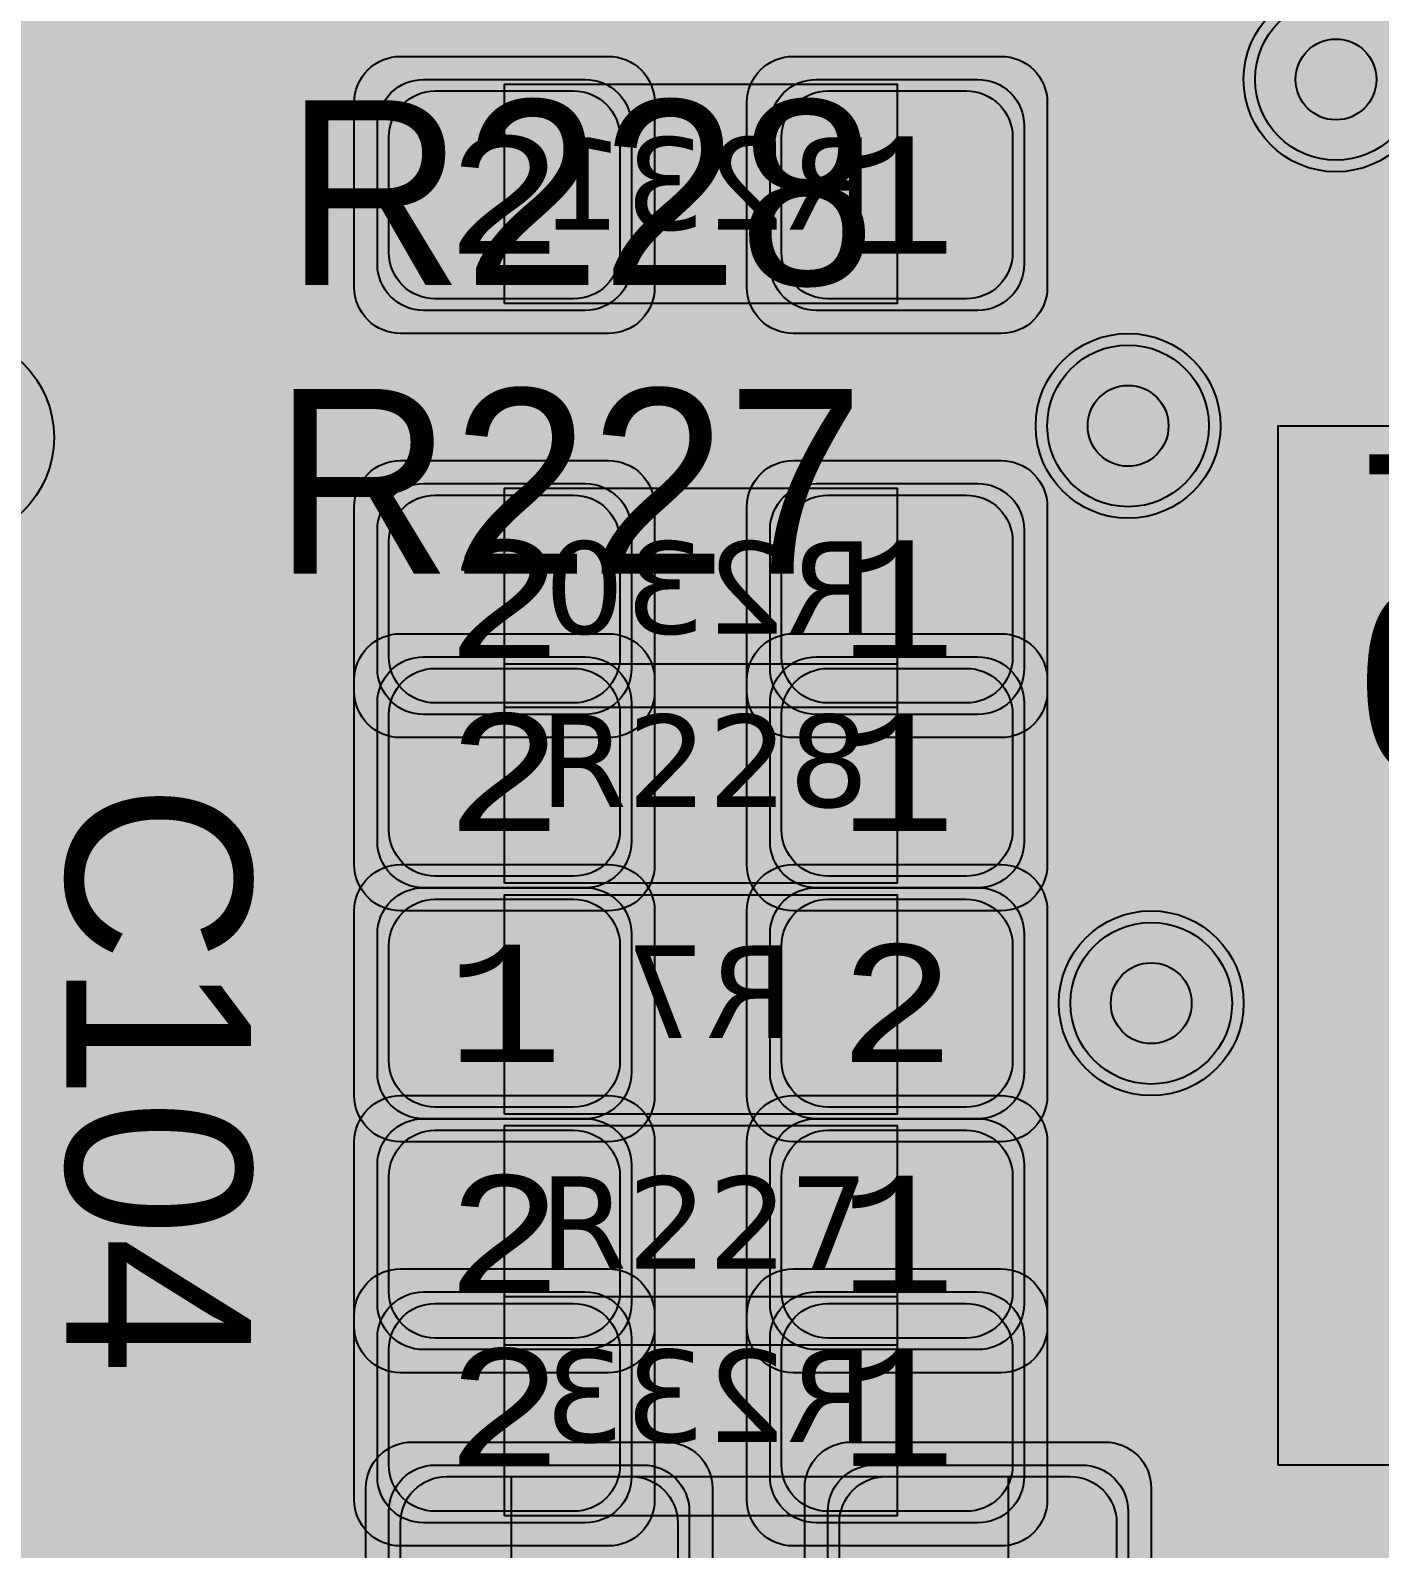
# Model space of a CAD drawing. Extents: x -28 to 199, y -61 to 255.
# Drawn here: x 158.85 to 164.69, y 209.14 to 215.71 of the extents above; entities that cross this region are included whole.
import ezdxf
from ezdxf.enums import TextEntityAlignment as Align

# ---------------------------------------------------------------- set-up
doc = ezdxf.new("R2010")
doc.units = 0
doc.header["$MEASUREMENT"] = 0
for name, color, linetype in [('ASSEMBLY_OUTLINES_BTM', 191, 'CONTINUOUS'), ('ASSEMBLY_OUTLINES_TOP', 102, 'CONTINUOUS'), ('ASSEMBLY_PART_NUMBERS_BTM', 191, 'CONTINUOUS'), ('ASSEMBLY_PART_NUMBERS_TOP', 102, 'CONTINUOUS'), ('ASSEMBLY_REF_DES_BTM', 191, 'CONTINUOUS'), ('ASSEMBLY_REF_DES_TOP', 102, 'CONTINUOUS'), ('DRILL_DRAWING', 21, 'CONTINUOUS'), ('GENERATED_SILKSCREEN_BTM', 255, 'CONTINUOUS'), ('GENERATED_SILKSCREEN_TOP', 140, 'CONTINUOUS'), ('PART_PADS_SMD_BTM', 10, 'CONTINUOUS'), ('PART_PADS_SMD_TOP', 150, 'CONTINUOUS'), ('PIN_NUMBERS_BTM', 8, 'CONTINUOUS'), ('PIN_NUMBERS_TOP', 8, 'CONTINUOUS'), ('PLACEMENT_OUTLINES_BTM', 222, 'CONTINUOUS'), ('PLACEMENT_OUTLINES_TOP', 130, 'CONTINUOUS'), ('PLANE_SHAPES_LAYER_2', 230, 'CONTINUOUS'), ('PLANE_SHAPES_LAYER_3', 81, 'CONTINUOUS'), ('SILKSCREEN_OUTLINES_BTM', 211, 'CONTINUOUS'), ('SILKSCREEN_OUTLINES_TOP', 150, 'CONTINUOUS'), ('SILKSCREEN_REF_DES_BTM', 211, 'CONTINUOUS'), ('SILKSCREEN_REF_DES_TOP', 150, 'CONTINUOUS'), ('SOLDERMASK_PADS_BTM', 12, 'CONTINUOUS'), ('SOLDERMASK_PADS_TOP', 180, 'CONTINUOUS'), ('SOLDERPASTE_PADS_BTM', 12, 'CONTINUOUS'), ('SOLDERPASTE_PADS_TOP', 180, 'CONTINUOUS'), ('TRACES_LAYER_2', 230, 'CONTINUOUS'), ('TRACES_LAYER_3', 81, 'CONTINUOUS'), ('TRACES_LAYER_BOTTOM', 10, 'CONTINUOUS'), ('TRACES_LAYER_TOP', 150, 'CONTINUOUS'), ('VIA_HOLES_LAYER_2', 30, 'CONTINUOUS'), ('VIA_HOLES_LAYER_3', 30, 'CONTINUOUS'), ('VIA_HOLES_LAYER_BOTTOM', 30, 'CONTINUOUS'), ('VIA_HOLES_LAYER_TOP', 30, 'CONTINUOUS'), ('VIA_PADS_LAYER_2', 230, 'CONTINUOUS'), ('VIA_PADS_LAYER_3', 81, 'CONTINUOUS'), ('VIA_PADS_LAYER_BOTTOM', 10, 'CONTINUOUS'), ('VIA_PADS_LAYER_TOP', 150, 'CONTINUOUS')]:
    doc.layers.add(name, color=color, linetype=linetype)
doc.styles.add('COURIER_NEW', font='COUR.TTF')
doc.styles.add('VERDANA', font='verdana.TTF')
doc.styles.add('VERIBEST_GERBER_0', font='txt')

msp = doc.modelspace()

# ---------------------------------------------------------------- hatches: boundary and pattern name
at = {"layer": 'GENERATED_SILKSCREEN_BTM'}
h = msp.add_hatch(color=256, dxfattribs=at)
edge = h.paths.add_edge_path()
edge.add_arc((158.5, 213.95), 0.45, 0, 360)
at = {"layer": 'PLANE_SHAPES_LAYER_2'}
h = msp.add_hatch(color=256, dxfattribs=at)
h.paths.add_polyline_path([(169.5, 129.25), (149.5, 129.25), (142.25, 122), (142.25, 90.5), (147.5, 90.5), (147.5, 80), (154, 80), (154, 69.25), (131.75, 69.25), (131.75, 73.25), (121.25, 73.25), (121.25, 81), (110.5, 81), (110.5, 125.75), (106.5, 125.75), (106.5, 128.75), (93.5, 128.75), (93.5, 120.25), (91.75, 120.25), (91.75, 121.5), (80, 121.5), (80, 118.25), (73.25, 118.25), (73.25, 124.5), (67.5, 124.5), (67.5, 128), (57.75, 128), (57.75, 120.25), (55.25, 120.25), (55.25, 121.5), (47.5, 121.5), (47.5, 119), (35, 119), (35, 134.75), (32.75, 134.75), (32.75, 159.75), (29.25, 159.75), (29.25, 175.25), (22.5, 175.25), (22.5, 195.25), (17.25, 195.25), (17.25, 198), (22.5, 198), (22.5, 216.5), (40.25, 216.5), (40.25, 235.5), (54.5, 235.5), (54.5, 254), (87.25, 254), (87.25, 236.25), (86.25, 236.25), (86.25, 228.75), (81, 228.75), (81, 218.75), (95.25, 218.75), (95.25, 194.5), (87, 194.5), (87, 172), (131.1, 172), (131.1, 208.75), (115.5, 208.75), (115.5, 213.75), (106.75, 213.75), (106.75, 218.75), (110.25, 222.25), (110.25, 226.25), (142.5, 226.25), (142.5, 221.5), (160.5, 221.5), (160.5, 240.75), (169.5, 240.75)])
h.paths.add_polyline_path([(35.5, 149.5), (41.75, 149.5), (41.75, 152), (39.25, 152), (39.25, 154), (37.75, 154), (37.75, 152), (35.5, 152)], flags=16)
h.paths.add_polyline_path([(37.5, 125.75), (37.5, 128.75), (42.75, 128.75), (42.75, 125.75)], flags=16)
h.paths.add_polyline_path([(52, 127.75), (52, 130.75), (54.25, 130.75), (54.25, 127.75)], flags=16)
h.paths.add_polyline_path([(50.75, 219.5), (50.75, 226.5), (71.75, 226.5), (71.75, 219.5)], flags=16)
h.paths.add_polyline_path([(66.5, 150.75), (66.5, 177.5), (72.25, 177.5), (72.25, 150.75)], flags=16)
h.paths.add_polyline_path([(47.25, 185.25), (73, 185.25), (73, 188.25), (70.25, 188.25), (70.25, 191), (47.25, 191)], flags=16)
h.paths.add_polyline_path([(84.5, 208), (84.5, 212.75), (85, 212.75), (85, 208)], flags=16)
h.paths.add_polyline_path([(61.5, 137.25), (87.75, 137.25), (87.75, 140.5), (84.75, 140.5), (84.75, 143), (61.5, 143)], flags=16)
h.paths.add_polyline_path([(88.75, 127), (88.75, 130), (91, 130), (91, 127)], flags=16)
h.paths.add_polyline_path([(85.5, 130.25), (85.5, 132.5), (91, 132.5), (91, 130.25)], flags=16)
h.paths.add_polyline_path([(108.75, 142.25), (135.75, 142.25), (135.75, 145.75), (132.25, 145.75), (132.25, 149), (108.75, 149)], flags=16)
h.paths.add_polyline_path([(114.25, 126.75), (140.75, 126.75), (140.75, 129.75), (137.25, 129.75), (137.25, 133), (114.25, 133)], flags=16)
h.paths.add_polyline_path([(155.25, 180.25), (166.25, 180.25), (166.25, 186.25), (152.25, 186.25), (152.25, 183), (155.25, 183)], flags=16)
at = {"layer": 'PLANE_SHAPES_LAYER_3'}
h = msp.add_hatch(color=256, dxfattribs=at)
h.paths.add_polyline_path([(169.5, 129.25), (149.5, 129.25), (142.25, 122), (142.25, 90.5), (147.5, 90.5), (147.5, 80), (154, 80), (154, 69.25), (131.75, 69.25), (131.75, 73.25), (121.25, 73.25), (121.25, 81), (110.5, 81), (110.5, 125.75), (106.5, 125.75), (106.5, 128.75), (93.5, 128.75), (93.5, 120.25), (91.75, 120.25), (91.75, 121.5), (80, 121.5), (80, 118.25), (73.25, 118.25), (73.25, 124.5), (67.5, 124.5), (67.5, 127.75), (58.25, 127.75), (58.25, 130.25), (88.75, 130.25), (88.75, 127), (91, 127), (91, 132.5), (55, 132.5), (55, 131.25), (52, 131.25), (52, 127.75), (55, 127.75), (55, 127.25), (57.75, 127.25), (57.75, 120.25), (55.25, 120.25), (55.25, 121.5), (47.5, 121.5), (47.5, 119), (35, 119), (35, 134.75), (32.75, 134.75), (32.75, 159.75), (29.25, 159.75), (29.25, 175.25), (22.5, 175.25), (22.5, 195.25), (17.25, 195.25), (17.25, 198), (22.5, 198), (22.5, 216.5), (40.25, 216.5), (40.25, 235.5), (54.5, 235.5), (54.5, 254), (87.25, 254), (87.25, 236.25), (86.25, 236.25), (86.25, 228.75), (81, 228.75), (81, 218.75), (95.25, 218.75), (95.25, 194.5), (87, 194.5), (87, 172), (131.1, 172), (131.1, 208.75), (115.5, 208.75), (115.5, 213.75), (106.75, 213.75), (106.75, 218.75), (110.25, 222.25), (110.25, 226.25), (142.5, 226.25), (142.5, 221.5), (160.5, 221.5), (160.5, 240.75), (169.5, 240.75)])
h.paths.add_polyline_path([(35.5, 149.5), (41.75, 149.5), (41.75, 152), (39.25, 152), (39.25, 154), (37.75, 154), (37.75, 152), (35.5, 152)], flags=16)
h.paths.add_polyline_path([(37.5, 125.75), (37.5, 128.75), (42.75, 128.75), (42.75, 125.75)], flags=16)
h.paths.add_polyline_path([(50.75, 219.5), (50.75, 226.5), (71.75, 226.5), (71.75, 219.5)], flags=16)
h.paths.add_polyline_path([(66.5, 150.75), (66.5, 177.5), (72.25, 177.5), (72.25, 150.75)], flags=16)
h.paths.add_polyline_path([(47.25, 185.25), (73, 185.25), (73, 188.25), (70.25, 188.25), (70.25, 191), (47.25, 191)], flags=16)
h.paths.add_polyline_path([(84.5, 208), (84.5, 212.75), (85, 212.75), (85, 208)], flags=16)
h.paths.add_polyline_path([(61.5, 137.25), (87.75, 137.25), (87.75, 140.5), (84.75, 140.5), (84.75, 143), (61.5, 143)], flags=16)
h.paths.add_polyline_path([(108.75, 142.25), (135.75, 142.25), (135.75, 145.75), (132.25, 145.75), (132.25, 149), (108.75, 149)], flags=16)
h.paths.add_polyline_path([(114.25, 126.75), (140.75, 126.75), (140.75, 129.75), (137.25, 129.75), (137.25, 133), (114.25, 133)], flags=16)
h.paths.add_polyline_path([(155.25, 180.25), (166.25, 180.25), (166.25, 186.25), (152.25, 186.25), (152.25, 183), (155.25, 183)], flags=16)
at = {"layer": 'SILKSCREEN_OUTLINES_BTM'}
h = msp.add_hatch(color=256, dxfattribs=at)
edge = h.paths.add_edge_path()
edge.add_arc((158.5, 213.95), 0.45, 0, 360)
at = {"layer": 'VIA_HOLES_LAYER_2'}
h = msp.add_hatch(color=256, dxfattribs=at)
edge = h.paths.add_edge_path()
edge.add_arc((164.5, 215.5), 0.175, 0, 360)
h = msp.add_hatch(color=256, dxfattribs=at)
edge = h.paths.add_edge_path()
edge.add_arc((163.6, 214), 0.175, 0, 360)
h = msp.add_hatch(color=256, dxfattribs=at)
edge = h.paths.add_edge_path()
edge.add_arc((163.7, 211.5), 0.175, 0, 360)
at = {"layer": 'VIA_HOLES_LAYER_3'}
h = msp.add_hatch(color=256, dxfattribs=at)
edge = h.paths.add_edge_path()
edge.add_arc((164.5, 215.5), 0.175, 0, 360)
h = msp.add_hatch(color=256, dxfattribs=at)
edge = h.paths.add_edge_path()
edge.add_arc((163.6, 214), 0.175, 0, 360)
h = msp.add_hatch(color=256, dxfattribs=at)
edge = h.paths.add_edge_path()
edge.add_arc((163.7, 211.5), 0.175, 0, 360)
at = {"layer": 'VIA_HOLES_LAYER_BOTTOM'}
h = msp.add_hatch(color=256, dxfattribs=at)
edge = h.paths.add_edge_path()
edge.add_arc((164.5, 215.5), 0.175, 0, 360)
h = msp.add_hatch(color=256, dxfattribs=at)
edge = h.paths.add_edge_path()
edge.add_arc((163.6, 214), 0.175, 0, 360)
h = msp.add_hatch(color=256, dxfattribs=at)
edge = h.paths.add_edge_path()
edge.add_arc((163.7, 211.5), 0.175, 0, 360)
at = {"layer": 'VIA_HOLES_LAYER_TOP'}
h = msp.add_hatch(color=256, dxfattribs=at)
edge = h.paths.add_edge_path()
edge.add_arc((164.5, 215.5), 0.175, 0, 360)
h = msp.add_hatch(color=256, dxfattribs=at)
edge = h.paths.add_edge_path()
edge.add_arc((163.6, 214), 0.175, 0, 360)
h = msp.add_hatch(color=256, dxfattribs=at)
edge = h.paths.add_edge_path()
edge.add_arc((163.7, 211.5), 0.175, 0, 360)

# ---------------------------------------------------------------- linework, layer by layer
at = {"layer": 'ASSEMBLY_OUTLINES_BTM'}
for points in [[(160.9, 214.53), (160.9, 215.48), (162.6, 215.48), (162.6, 214.53)], [(160.9, 212.78), (160.9, 213.73), (162.6, 213.73), (162.6, 212.78)], [(160.9, 211.02), (160.9, 211.97), (162.6, 211.97), (162.6, 211.02)], [(160.9, 209.28), (160.9, 210.23), (162.6, 210.23), (162.6, 209.28)]]:
    msp.add_lwpolyline(points, close=True, dxfattribs=at)
at = {"layer": 'ASSEMBLY_OUTLINES_TOP', "const_width": 0.1}
msp.add_lwpolyline([(164.25, 209.5), (164.25, 214), (169.25, 214), (169.25, 209.5)], close=True, dxfattribs=at)
at = {"layer": 'ASSEMBLY_OUTLINES_TOP'}
for points in [[(160.9, 212.02), (160.9, 212.97), (162.6, 212.97), (162.6, 212.02)], [(160.9, 210.02), (160.9, 210.97), (162.6, 210.97), (162.6, 210.02)], [(160.93, 208.05), (160.93, 209.45), (163.08, 209.45), (163.08, 208.05)]]:
    msp.add_lwpolyline(points, close=True, dxfattribs=at)
at = {"layer": 'GENERATED_SILKSCREEN_BTM', "const_width": 0.15}
for points in [[(162.042098, 215.480005, 1.22306e-05), (162.042089, 215.479995), (161.457911, 215.479995, 1.22306e-05), (161.457902, 215.480005), (162.042098, 215.480005)], [(162.033844, 214.529995), (161.466156, 214.529995, 1.1642e-05), (161.466164, 214.530005), (162.033836, 214.530005, 1.1642e-05), (162.033844, 214.529995)], [(162.042098, 213.730005, 1.22306e-05), (162.042089, 213.729995), (161.457911, 213.729995, 1.22306e-05), (161.457902, 213.730005), (162.042098, 213.730005)], [(162.033844, 212.779995), (161.466156, 212.779995, 1.1642e-05), (161.466164, 212.780005), (162.033836, 212.780005, 1.1642e-05), (162.033844, 212.779995)], [(162.033844, 211.970005, 1.1642e-05), (162.033836, 211.969995), (161.466164, 211.969995, 1.1642e-05), (161.466156, 211.970005), (162.033844, 211.970005)], [(162.042098, 211.019995), (161.457902, 211.019995, 1.22306e-05), (161.457911, 211.020005), (162.042089, 211.020005, 1.22306e-05), (162.042098, 211.019995)], [(162.042098, 210.230005, 1.22306e-05), (162.042089, 210.229995), (161.457911, 210.229995, 1.22306e-05), (161.457902, 210.230005), (162.042098, 210.230005)], [(162.033844, 209.279995), (161.466156, 209.279995, 1.1642e-05), (161.466164, 209.280005), (162.033836, 209.280005, 1.1642e-05), (162.033844, 209.279995)]]:
    msp.add_lwpolyline(points, format="xyb", dxfattribs=at)
for points in [[(164.6592, 213.8092), (164.6656, 213.8076), (164.6696, 213.8044), (164.6712, 213.7988), (164.672, 213.7924), (164.6712, 213.7868), (164.6696, 213.7812), (164.6656, 213.7772), (164.6592, 213.7764), (164.3472, 213.7764), (164.3416, 213.7772), (164.3368, 213.7812), (164.3344, 213.7868), (164.3336, 213.7924), (164.3344, 213.7988), (164.3368, 213.8044), (164.3416, 213.8076), (164.3472, 213.8092), (164.488, 213.8092), (164.488, 214.5604), (164.4888, 214.566), (164.4912, 214.57), (164.4952, 214.5724), (164.5008, 214.5732), (164.5048, 214.574), (164.5088, 214.574), (164.512, 214.5724), (164.5152, 214.5692), (164.6712, 214.35), (164.6728, 214.3468), (164.6736, 214.3444), (164.6736, 214.3388), (164.6712, 214.334), (164.6672, 214.33), (164.6624, 214.3268), (164.6568, 214.3252), (164.6536, 214.3252), (164.6512, 214.326), (164.6472, 214.3308), (164.5192, 214.51), (164.5192, 213.8092), (164.6592, 213.8092)], [(164.7668, 213.1636), (164.6324, 213.2732), (164.6292, 213.274), (164.6276, 213.2748), (164.626, 213.2756), (164.6228, 213.2764), (164.3532, 213.2764), (164.35, 213.2756), (164.3484, 213.2748), (164.346, 213.274), (164.3428, 213.2732), (164.2084, 213.1636), (164.206, 213.1596), (164.2052, 213.1564), (164.2036, 213.154), (164.2028, 213.1508), (164.2028, 212.602), (164.2036, 212.5996), (164.2052, 212.594), (164.206, 212.5924), (164.2084, 212.5892), (164.3428, 212.4796), (164.346, 212.4788), (164.3484, 212.478), (164.3492, 212.4772), (164.3508, 212.4764), (164.3532, 212.4764), (164.6228, 212.4764), (164.626, 212.4772), (164.6292, 212.478), (164.6324, 212.4796), (164.7668, 212.5892)], [(164.6684, 212.5492), (164.618, 212.5092), (164.3596, 212.5092), (164.2348, 212.61), (164.2348, 213.1428), (164.282, 213.1804), (164.6684, 212.5492)], [(164.7412, 213.1428), (164.7412, 212.61), (164.694, 212.57), (164.3068, 213.2012), (164.3596, 213.2436), (164.618, 213.2436), (164.7412, 213.1428)], [(164.8176, 210.3136), (164.6824, 210.4232), (164.68, 210.424), (164.6776, 210.4248), (164.6768, 210.4256), (164.6736, 210.4264), (164.404, 210.4264), (164.4, 210.4256), (164.3984, 210.4248), (164.3968, 210.424), (164.3936, 210.4232), (164.2584, 210.3136), (164.256, 210.3096), (164.2552, 210.3064), (164.2536, 210.304), (164.2528, 210.3008), (164.2528, 210.136), (164.2536, 210.1336), (164.2552, 210.128), (164.256, 210.124), (164.2584, 210.1224), (164.376, 210.0264), (164.2584, 209.9304), (164.2576, 209.9288), (164.256, 209.9272), (164.2552, 209.9264), (164.2552, 209.9248), (164.2536, 209.9192), (164.2528, 209.9168), (164.2528, 209.752), (164.2536, 209.748), (164.2552, 209.7448), (164.256, 209.7416), (164.2584, 209.7392), (164.3936, 209.6296), (164.3968, 209.628), (164.3976, 209.6272), (164.4, 209.6272), (164.4008, 209.6264), (164.4016, 209.6264), (164.404, 209.6264), (164.6736, 209.6264), (164.6768, 209.6272), (164.68, 209.628), (164.6824, 209.6296)], [(164.7984, 209.7656), (164.668, 209.6592), (164.4096, 209.6592), (164.2848, 209.76), (164.2848, 209.9088), (164.408, 210.0104), (164.5408, 210.0104), (164.5472, 210.012), (164.5512, 210.0152), (164.5536, 210.0208), (164.5544, 210.0264), (164.5536, 210.032), (164.5512, 210.0368), (164.5472, 210.0408), (164.5408, 210.0424), (164.408, 210.0424), (164.2848, 210.144), (164.2848, 210.2928), (164.4096, 210.3936), (164.668, 210.3936), (164.7984, 210.2872)], [(164.6824, 209.6296), (164.8176, 209.7392)]]:
    msp.add_lwpolyline(points, dxfattribs=at)
at = {"layer": 'GENERATED_SILKSCREEN_BTM'}
msp.add_circle((158.5, 213.95), 0.45, dxfattribs=at)
at = {"layer": 'GENERATED_SILKSCREEN_TOP', "const_width": 0.15}
for points in [[(160.624, 215.0924), (160.6264, 215.094), (160.6272, 215.098), (160.6296, 215.102), (160.6296, 215.106), (160.6296, 215.2708), (160.6296, 215.2748), (160.6272, 215.2772), (160.6272, 215.2796), (160.6264, 215.2804), (160.6256, 215.2812), (160.624, 215.2828), (160.488, 215.3932), (160.484, 215.3948), (160.4808, 215.3956), (160.4776, 215.3964), (160.0744, 215.3964), (160.0672, 215.3948), (160.0624, 215.3908), (160.0584, 215.386), (160.0568, 215.3804), (160.0568, 214.6124), (160.0584, 214.606), (160.0624, 214.602), (160.0672, 214.5996), (160.0728, 214.5988), (160.0792, 214.5996), (160.0848, 214.602), (160.0888, 214.606), (160.0904, 214.6124), (160.0904, 214.9804), (160.4664, 214.9804), (160.5976, 214.6076), (160.6008, 214.602), (160.6064, 214.5988), (160.6128, 214.598), (160.6176, 214.5996), (160.6224, 214.602), (160.6264, 214.606), (160.6288, 214.6116), (160.6272, 214.618), (160.496, 214.9908), (160.624, 215.0924)], [(160.0904, 215.3636), (160.4728, 215.3636), (160.5976, 215.2628), (160.5976, 215.114), (160.4728, 215.0124), (160.0904, 215.0124), (160.0904, 215.3636)], [(161.2448, 215.3932), (161.3792, 215.2836), (161.3816, 215.2796), (161.3824, 215.2764), (161.384, 215.274), (161.3848, 215.2708), (161.3848, 215.1612), (161.384, 215.158), (161.3824, 215.1532), (161.3816, 215.1492), (161.3792, 215.1476), (160.8464, 214.7148), (160.8464, 214.6292), (161.3688, 214.6292), (161.3744, 214.6276), (161.3792, 214.6244), (161.3816, 214.6188), (161.3824, 214.6124), (161.3816, 214.6068), (161.3792, 214.6012), (161.3744, 214.598), (161.3688, 214.5964), (160.8296, 214.5964), (160.8232, 214.598), (160.8192, 214.602), (160.8152, 214.606), (160.8136, 214.6124), (160.8136, 214.722), (160.8144, 214.7244), (160.816, 214.73), (160.8176, 214.7324), (160.8192, 214.734), (160.8208, 214.7356), (161.3528, 215.1692), (161.3528, 215.2628), (161.228, 215.3636), (160.9696, 215.3636), (160.8392, 215.2572), (160.8336, 215.2556), (160.828, 215.2564), (160.8232, 215.2588), (160.82, 215.2636), (160.8168, 215.2684), (160.816, 215.274), (160.816, 215.2772), (160.8168, 215.2796), (160.8208, 215.2836), (160.9552, 215.3932), (160.9584, 215.394), (160.9608, 215.3948), (160.9616, 215.3956), (160.9648, 215.3964), (161.2344, 215.3964), (161.2376, 215.3956), (161.2384, 215.3956), (161.2392, 215.3948), (161.2416, 215.394), (161.2448, 215.3932)], [(162.0008, 215.3932), (162.1352, 215.2836), (162.1376, 215.2796), (162.1384, 215.2764), (162.14, 215.274), (162.1408, 215.2708), (162.1408, 215.1612), (162.14, 215.158), (162.1384, 215.1532), (162.1376, 215.1492), (162.1352, 215.1476), (161.6024, 214.7148), (161.6024, 214.6292), (162.1248, 214.6292), (162.1304, 214.6276), (162.1352, 214.6244), (162.1376, 214.6188), (162.1384, 214.6124), (162.1376, 214.6068), (162.1352, 214.6012), (162.1304, 214.598), (162.1248, 214.5964), (161.5856, 214.5964), (161.5792, 214.598), (161.5752, 214.602), (161.5712, 214.606), (161.5696, 214.6124), (161.5696, 214.722), (161.5704, 214.7244), (161.572, 214.73), (161.5736, 214.7324), (161.5752, 214.734), (161.5768, 214.7356), (162.1088, 215.1692), (162.1088, 215.2628), (161.984, 215.3636), (161.7256, 215.3636), (161.5952, 215.2572), (161.5896, 215.2556), (161.584, 215.2564), (161.5792, 215.2588), (161.576, 215.2636), (161.5728, 215.2684), (161.572, 215.274), (161.572, 215.2772), (161.5728, 215.2796), (161.5768, 215.2836), (161.7112, 215.3932), (161.7144, 215.394), (161.7168, 215.3948), (161.7176, 215.3956), (161.7208, 215.3964), (161.9904, 215.3964), (161.9936, 215.3956), (161.9944, 215.3956), (161.9952, 215.3948), (161.9976, 215.394), (162.0008, 215.3932)], [(162.8624, 215.1012), (162.8368, 215.0244), (162.8624, 214.9476), (162.8624, 214.9452), (162.8632, 214.942), (162.8632, 214.6948), (162.8632, 214.6924), (162.8624, 214.69), (162.8616, 214.6868), (162.8584, 214.6836), (162.7784, 214.6012), (162.7752, 214.598), (162.7704, 214.5972), (162.7672, 214.5964), (162.4736, 214.5964), (162.4712, 214.5964), (162.4688, 214.5972), (162.4656, 214.598), (162.4624, 214.6012), (162.3824, 214.6836), (162.3792, 214.6868), (162.3776, 214.69), (162.3776, 214.6948), (162.3776, 214.942), (162.3776, 214.9452), (162.3776, 214.9468), (162.3784, 214.9476), (162.404, 215.0244), (162.3784, 215.1012), (162.3776, 215.102), (162.3776, 215.1068), (162.3776, 215.2988), (162.3776, 215.302), (162.3792, 215.306), (162.3824, 215.31), (162.4624, 215.3924), (162.4656, 215.3948), (162.4688, 215.3956), (162.4712, 215.3964), (162.4736, 215.3964), (162.7672, 215.3964), (162.7704, 215.3956), (162.7752, 215.3948), (162.7784, 215.3924), (162.8584, 215.31), (162.8616, 215.3052), (162.8624, 215.302), (162.8632, 215.2988), (162.8632, 215.1068), (162.8632, 215.1036), (162.8624, 215.102), (162.8624, 215.1012)], [(162.4096, 215.29), (162.4096, 215.1084), (162.4312, 215.0396), (162.808, 215.0396), (162.8312, 215.1084), (162.8312, 215.29), (162.76, 215.3636), (162.4816, 215.3636), (162.4096, 215.29)], [(162.4096, 214.9388), (162.4096, 214.702), (162.4816, 214.6292), (162.76, 214.6292), (162.8312, 214.702), (162.8312, 214.9388), (162.808, 215.0076), (162.4312, 215.0076), (162.4096, 214.9388)], [(160.5744, 213.8424), (160.5768, 213.844), (160.5776, 213.848), (160.58, 213.852), (160.58, 213.856), (160.58, 214.0208), (160.58, 214.0248), (160.5776, 214.0272), (160.5776, 214.0296), (160.5768, 214.0304), (160.576, 214.0312), (160.5744, 214.0328), (160.4384, 214.1432), (160.4344, 214.1448), (160.4312, 214.1456), (160.428, 214.1464), (160.0248, 214.1464), (160.0176, 214.1448), (160.0128, 214.1408), (160.0088, 214.136), (160.0072, 214.1304), (160.0072, 213.3624), (160.0088, 213.356), (160.0128, 213.352), (160.0176, 213.3496), (160.0232, 213.3488), (160.0296, 213.3496), (160.0352, 213.352), (160.0392, 213.356), (160.0408, 213.3624), (160.0408, 213.7304), (160.4168, 213.7304), (160.548, 213.3576), (160.5512, 213.352), (160.5568, 213.3488), (160.5632, 213.348), (160.568, 213.3496), (160.5728, 213.352), (160.5768, 213.356), (160.5792, 213.3616), (160.5776, 213.368), (160.4464, 213.7408), (160.5744, 213.8424)], [(160.0408, 214.1136), (160.4232, 214.1136), (160.548, 214.0128), (160.548, 213.864), (160.4232, 213.7624), (160.0408, 213.7624), (160.0408, 214.1136)], [(161.1952, 214.1432), (161.3296, 214.0336), (161.332, 214.0296), (161.3328, 214.0264), (161.3344, 214.024), (161.3352, 214.0208), (161.3352, 213.9112), (161.3344, 213.908), (161.3328, 213.9032), (161.332, 213.8992), (161.3296, 213.8976), (160.7968, 213.4648), (160.7968, 213.3792), (161.3192, 213.3792), (161.3248, 213.3776), (161.3296, 213.3744), (161.332, 213.3688), (161.3328, 213.3624), (161.332, 213.3568), (161.3296, 213.3512), (161.3248, 213.348), (161.3192, 213.3464), (160.78, 213.3464), (160.7736, 213.348), (160.7696, 213.352), (160.7656, 213.356), (160.764, 213.3624), (160.764, 213.472), (160.7648, 213.4744), (160.7664, 213.48), (160.768, 213.4824), (160.7696, 213.484), (160.7712, 213.4856), (161.3032, 213.9192), (161.3032, 214.0128), (161.1784, 214.1136), (160.92, 214.1136), (160.7896, 214.0072), (160.784, 214.0056), (160.7784, 214.0064), (160.7736, 214.0088), (160.7704, 214.0136), (160.7672, 214.0184), (160.7664, 214.024), (160.7664, 214.0272), (160.7672, 214.0296), (160.7712, 214.0336), (160.9056, 214.1432), (160.9088, 214.144), (160.9112, 214.1448), (160.912, 214.1456), (160.9152, 214.1464), (161.1848, 214.1464), (161.188, 214.1456), (161.1888, 214.1456), (161.1896, 214.1448), (161.192, 214.144), (161.1952, 214.1432)], [(161.9512, 214.1432), (162.0856, 214.0336), (162.088, 214.0296), (162.0888, 214.0264), (162.0904, 214.024), (162.0912, 214.0208), (162.0912, 213.9112), (162.0904, 213.908), (162.0888, 213.9032), (162.088, 213.8992), (162.0856, 213.8976), (161.5528, 213.4648), (161.5528, 213.3792), (162.0752, 213.3792), (162.0808, 213.3776), (162.0856, 213.3744), (162.088, 213.3688), (162.0888, 213.3624), (162.088, 213.3568), (162.0856, 213.3512), (162.0808, 213.348), (162.0752, 213.3464), (161.536, 213.3464), (161.5296, 213.348), (161.5256, 213.352), (161.5216, 213.356), (161.52, 213.3624), (161.52, 213.472), (161.5208, 213.4744), (161.5224, 213.48), (161.524, 213.4824), (161.5256, 213.484), (161.5272, 213.4856), (162.0592, 213.9192), (162.0592, 214.0128), (161.9344, 214.1136), (161.676, 214.1136), (161.5456, 214.0072), (161.54, 214.0056), (161.5344, 214.0064), (161.5296, 214.0088), (161.5264, 214.0136), (161.5232, 214.0184), (161.5224, 214.024), (161.5224, 214.0272), (161.5232, 214.0296), (161.5272, 214.0336), (161.6616, 214.1432), (161.6648, 214.144), (161.6672, 214.1448), (161.668, 214.1456), (161.6712, 214.1464), (161.9408, 214.1464), (161.944, 214.1456), (161.9448, 214.1456), (161.9456, 214.1448), (161.948, 214.144), (161.9512, 214.1432)], [(162.3864, 213.3704), (162.3848, 213.3648), (162.3856, 213.3592), (162.3896, 213.3544), (162.3936, 213.3512), (162.3992, 213.3496), (162.4048, 213.3488), (162.4096, 213.3504), (162.4136, 213.3552), (162.8448, 214.1224), (162.8464, 214.1264), (162.8464, 214.1296), (162.8464, 214.1328), (162.8448, 214.136), (162.8424, 214.1408), (162.8392, 214.144), (162.8352, 214.1456), (162.8312, 214.1464), (162.2912, 214.1464), (162.2856, 214.1448), (162.2816, 214.1408), (162.2784, 214.136), (162.2776, 214.1296), (162.2784, 214.124), (162.2816, 214.1184), (162.2856, 214.1144), (162.2912, 214.1136), (162.804, 214.1136), (162.3864, 213.3704)], [(159.00966, 212.20114), (159.11926, 212.33554), (159.12166, 212.33954), (159.12486, 212.34034), (159.12806, 212.34194), (159.13206, 212.34274), (159.68086, 212.34274), (159.68486, 212.34194), (159.68806, 212.34034), (159.69046, 212.33874), (159.69126, 212.33794), (159.69366, 212.33554), (159.80326, 212.20114), (159.80406, 212.19874), (159.80486, 212.19634), (159.80566, 212.19554), (159.80646, 212.19234), (159.80646, 211.92274), (159.80566, 211.91874), (159.80486, 211.91714), (159.80406, 211.91474), (159.80326, 211.91234), (159.69366, 211.77714), (159.68966, 211.77394), (159.68326, 211.77234), (159.67926, 211.77314), (159.67526, 211.77474), (159.67126, 211.77714), (159.66806, 211.78114), (159.66566, 211.78514), (159.66486, 211.78914), (159.66486, 211.79314), (159.66726, 211.79634), (159.77366, 211.92834), (159.77366, 212.18674), (159.67286, 212.30994), (159.14006, 212.30994), (159.03926, 212.18674), (159.03926, 211.92834), (159.14566, 211.79634), (159.14806, 211.79314), (159.14806, 211.78914), (159.14726, 211.78514), (159.14486, 211.78114), (159.14166, 211.77714), (159.13766, 211.77474), (159.13366, 211.77314), (159.12806, 211.77234), (159.12326, 211.77394), (159.11926, 211.77714), (159.00966, 211.91234), (159.00806, 211.91554), (159.00726, 211.91634), (159.00726, 211.91874), (159.00726, 211.91954), (159.00646, 211.92034), (159.00646, 211.92274), (159.00646, 212.19234), (159.00726, 212.19554), (159.00806, 212.19874), (159.00966, 212.20114)], [(159.03926, 211.47314), (159.03846, 211.47954), (159.03446, 211.48274), (159.02886, 211.48514), (159.02246, 211.48594), (159.01686, 211.48514), (159.01126, 211.48274), (159.00726, 211.47954), (159.00646, 211.47314), (159.00646, 211.16114), (159.00726, 211.15554), (159.01126, 211.15074), (159.01686, 211.14834), (159.02246, 211.14754), (159.02886, 211.14834), (159.03446, 211.15074), (159.03846, 211.15554), (159.03926, 211.16114), (159.03926, 211.30194), (159.79046, 211.30194), (159.79606, 211.30274), (159.80006, 211.30514), (159.80246, 211.30914), (159.80326, 211.31474), (159.80406, 211.31874), (159.80406, 211.32274), (159.80246, 211.32594), (159.79926, 211.32914), (159.58006, 211.48514), (159.57446, 211.48754), (159.56966, 211.48754), (159.56406, 211.48514), (159.56006, 211.48114), (159.55686, 211.47634), (159.55526, 211.47074), (159.55686, 211.46514), (159.56086, 211.46114), (159.74006, 211.33314), (159.03926, 211.33314), (159.03926, 211.47314)], [(159.69366, 210.85314), (159.80326, 210.71874), (159.80406, 210.71554), (159.80486, 210.71314), (159.80566, 210.71234), (159.80646, 210.70914), (159.80646, 210.43954), (159.80566, 210.43634), (159.80566, 210.43554), (159.80486, 210.43474), (159.80406, 210.43234), (159.80326, 210.42914), (159.69366, 210.29474), (159.69046, 210.29234), (159.68646, 210.29154), (159.68406, 210.28994), (159.68086, 210.28914), (159.13206, 210.28914), (159.12966, 210.28994), (159.12406, 210.29154), (159.12246, 210.29234), (159.11926, 210.29474), (159.00966, 210.42914), (159.00886, 210.43234), (159.00806, 210.43394), (159.00726, 210.43554), (159.00646, 210.43714), (159.00646, 210.43954), (159.00646, 210.70914), (159.00726, 210.71234), (159.00806, 210.71554), (159.00966, 210.71874), (159.11926, 210.85314), (159.12086, 210.85474), (159.12166, 210.85634), (159.12406, 210.85794), (159.12966, 210.85954), (159.13206, 210.86034), (159.68086, 210.86034), (159.68406, 210.85954), (159.68646, 210.85794), (159.68966, 210.85634), (159.69366, 210.85314)], [(159.67286, 210.82754), (159.14006, 210.82754), (159.10006, 210.78034), (159.73126, 210.39314), (159.77366, 210.44594), (159.77366, 210.70434), (159.67286, 210.82754)], [(159.07926, 210.75474), (159.03926, 210.70434), (159.03926, 210.44594), (159.14006, 210.32114), (159.67286, 210.32114), (159.71046, 210.36834), (159.07926, 210.75474)], [(159.02246, 209.61874), (159.01686, 209.61794), (159.01206, 209.61394), (159.00966, 209.60834), (159.00886, 209.60274), (159.00966, 209.59714), (159.01206, 209.59234), (159.01686, 209.58834), (159.02246, 209.58674), (159.26486, 209.58674), (159.26486, 209.54914), (159.26646, 209.54354), (159.26966, 209.53874), (159.27526, 209.53634), (159.28086, 209.53554), (159.28726, 209.53634), (159.29286, 209.53874), (159.29686, 209.54354), (159.29846, 209.54914), (159.29846, 209.58674), (159.76806, 209.58674), (159.77206, 209.58754), (159.77526, 209.58914), (159.77846, 209.59314), (159.78086, 209.59714), (159.78246, 209.60194), (159.78326, 209.60674), (159.78246, 209.61074), (159.77926, 209.61474), (159.29366, 210.10034), (159.28886, 210.10354), (159.28406, 210.10514), (159.27926, 210.10434), (159.27366, 210.10114), (159.26966, 210.09954), (159.26726, 210.09634), (159.26566, 210.09314), (159.26486, 210.08914), (159.26486, 209.61874), (159.02246, 209.61874)], [(159.29846, 210.04914), (159.72726, 209.61874), (159.29846, 209.61874), (159.29846, 210.04914)]]:
    msp.add_lwpolyline(points, dxfattribs=at)
for points in [[(164.777793, 213.999995), (164.250005, 213.999995), (164.250005, 209.500005), (164.777793, 209.500005, 9.2709e-06), (164.777791, 209.499995), (164.25, 209.499995, -0.4142135624), (164.249995, 209.5), (164.249995, 214, -0.4142135624), (164.25, 214.000005), (164.777791, 214.000005, 9.2709e-06), (164.777793, 213.999995)], [(162.033844, 212.970005, 1.1642e-05), (162.033836, 212.969995), (161.466164, 212.969995, 1.1642e-05), (161.466156, 212.970005), (162.033844, 212.970005)], [(162.042098, 212.019995), (161.457902, 212.019995, 1.22306e-05), (161.457911, 212.020005), (162.042089, 212.020005, 1.22306e-05), (162.042098, 212.019995)], [(162.033844, 210.970005, 1.1642e-05), (162.033836, 210.969995), (161.466164, 210.969995, 1.1642e-05), (161.466156, 210.970005), (162.033844, 210.970005)], [(162.042098, 210.019995), (161.457902, 210.019995, 1.22306e-05), (161.457911, 210.020005), (162.042089, 210.020005, 1.22306e-05), (162.042098, 210.019995)], [(162.269515, 209.450005, 1.10969e-05), (162.269508, 209.449995), (161.730492, 209.449995, 1.10969e-05), (161.730485, 209.450005), (162.269515, 209.450005)]]:
    msp.add_lwpolyline(points, format="xyb", dxfattribs=at)
at = {"layer": 'PART_PADS_SMD_BTM'}
for points in [[(161.45, 214.7, -0.4142135624), (161.25, 214.5), (160.55, 214.5, -0.4142135624), (160.35, 214.7), (160.35, 215.3, -0.4142135624), (160.55, 215.5), (161.25, 215.5, -0.4142135624), (161.45, 215.3)], [(163.15, 214.7, -0.4142135624), (162.95, 214.5), (162.25, 214.5, -0.4142135624), (162.05, 214.7), (162.05, 215.3, -0.4142135624), (162.25, 215.5), (162.95, 215.5, -0.4142135624), (163.15, 215.3)], [(161.45, 212.95, -0.4142135624), (161.25, 212.75), (160.55, 212.75, -0.4142135624), (160.35, 212.95), (160.35, 213.55, -0.4142135624), (160.55, 213.75), (161.25, 213.75, -0.4142135624), (161.45, 213.55)], [(163.15, 212.95, -0.4142135624), (162.95, 212.75), (162.25, 212.75, -0.4142135624), (162.05, 212.95), (162.05, 213.55, -0.4142135624), (162.25, 213.75), (162.95, 213.75, -0.4142135624), (163.15, 213.55)], [(160.35, 211.8, -0.4142135624), (160.55, 212), (161.25, 212, -0.4142135624), (161.45, 211.8), (161.45, 211.2, -0.4142135624), (161.25, 211), (160.55, 211, -0.4142135624), (160.35, 211.2)], [(162.05, 211.8, -0.4142135624), (162.25, 212), (162.95, 212, -0.4142135624), (163.15, 211.8), (163.15, 211.2, -0.4142135624), (162.95, 211), (162.25, 211, -0.4142135624), (162.05, 211.2)], [(161.45, 209.45, -0.4142135624), (161.25, 209.25), (160.55, 209.25, -0.4142135624), (160.35, 209.45), (160.35, 210.05, -0.4142135624), (160.55, 210.25), (161.25, 210.25, -0.4142135624), (161.45, 210.05)], [(163.15, 209.45, -0.4142135624), (162.95, 209.25), (162.25, 209.25, -0.4142135624), (162.05, 209.45), (162.05, 210.05, -0.4142135624), (162.25, 210.25), (162.95, 210.25, -0.4142135624), (163.15, 210.05)]]:
    msp.add_lwpolyline(points, format="xyb", close=True, dxfattribs=at)
at = {"layer": 'PART_PADS_SMD_TOP'}
for points in [[(161.45, 212.2, -0.4142135624), (161.25, 212), (160.55, 212, -0.4142135624), (160.35, 212.2), (160.35, 212.8, -0.4142135624), (160.55, 213), (161.25, 213, -0.4142135624), (161.45, 212.8)], [(163.15, 212.2, -0.4142135624), (162.95, 212), (162.25, 212, -0.4142135624), (162.05, 212.2), (162.05, 212.8, -0.4142135624), (162.25, 213), (162.95, 213, -0.4142135624), (163.15, 212.8)], [(161.45, 210.2, -0.4142135624), (161.25, 210), (160.55, 210, -0.4142135624), (160.35, 210.2), (160.35, 210.8, -0.4142135624), (160.55, 211), (161.25, 211, -0.4142135624), (161.45, 210.8)], [(163.15, 210.2, -0.4142135624), (162.95, 210), (162.25, 210, -0.4142135624), (162.05, 210.2), (162.05, 210.8, -0.4142135624), (162.25, 211), (162.95, 211, -0.4142135624), (163.15, 210.8)], [(161.5, 209.5, -0.4142135624), (161.7, 209.3), (161.7, 208.2, -0.4142135624), (161.5, 208), (160.6, 208, -0.4142135624), (160.4, 208.2), (160.4, 209.3, -0.4142135624), (160.6, 209.5)], [(163.4, 209.5, -0.4142135624), (163.6, 209.3), (163.6, 208.2, -0.4142135624), (163.4, 208), (162.5, 208, -0.4142135624), (162.3, 208.2), (162.3, 209.3, -0.4142135624), (162.5, 209.5)]]:
    msp.add_lwpolyline(points, format="xyb", close=True, dxfattribs=at)
at = {"layer": 'PLACEMENT_OUTLINES_BTM'}
for points in [[(160.9, 214.53), (160.9, 215.48), (162.6, 215.48), (162.6, 214.53)], [(160.9, 212.78), (160.9, 213.73), (162.6, 213.73), (162.6, 212.78)], [(160.9, 211.02), (160.9, 211.97), (162.6, 211.97), (162.6, 211.02)], [(160.9, 209.28), (160.9, 210.23), (162.6, 210.23), (162.6, 209.28)]]:
    msp.add_lwpolyline(points, close=True, dxfattribs=at)
at = {"layer": 'PLACEMENT_OUTLINES_TOP'}
for points in [[(164.25, 209.5), (164.25, 214), (169.25, 214), (169.25, 209.5)], [(160.9, 212.02), (160.9, 212.97), (162.6, 212.97), (162.6, 212.02)], [(160.9, 210.02), (160.9, 210.97), (162.6, 210.97), (162.6, 210.02)], [(160.93, 208.05), (160.93, 209.45), (163.08, 209.45), (163.08, 208.05)]]:
    msp.add_lwpolyline(points, close=True, dxfattribs=at)
at = {"layer": 'SILKSCREEN_OUTLINES_BTM'}
for points in [[(160.9, 214.53), (160.9, 215.48), (162.6, 215.48), (162.6, 214.53)], [(160.9, 212.78), (160.9, 213.73), (162.6, 213.73), (162.6, 212.78)], [(160.9, 211.02), (160.9, 211.97), (162.6, 211.97), (162.6, 211.02)], [(160.9, 209.28), (160.9, 210.23), (162.6, 210.23), (162.6, 209.28)]]:
    msp.add_lwpolyline(points, close=True, dxfattribs=at)
msp.add_circle((158.5, 213.95), 0.45, dxfattribs=at)
at = {"layer": 'SILKSCREEN_OUTLINES_TOP'}
for points in [[(164.25, 209.5), (164.25, 214), (169.25, 214), (169.25, 209.5)], [(160.9, 212.02), (160.9, 212.97), (162.6, 212.97), (162.6, 212.02)], [(160.9, 210.02), (160.9, 210.97), (162.6, 210.97), (162.6, 210.02)], [(160.93, 208.05), (160.93, 209.45), (163.08, 209.45), (163.08, 208.05)]]:
    msp.add_lwpolyline(points, close=True, dxfattribs=at)
at = {"layer": 'SOLDERMASK_PADS_BTM'}
for points in [[(161.55, 214.6, -0.4142135624), (161.35, 214.4), (160.45, 214.4, -0.4142135624), (160.25, 214.6), (160.25, 215.4, -0.4142135624), (160.45, 215.6), (161.35, 215.6, -0.4142135624), (161.55, 215.4)], [(163.25, 214.6, -0.4142135624), (163.05, 214.4), (162.15, 214.4, -0.4142135624), (161.95, 214.6), (161.95, 215.4, -0.4142135624), (162.15, 215.6), (163.05, 215.6, -0.4142135624), (163.25, 215.4)], [(161.55, 212.85, -0.4142135624), (161.35, 212.65), (160.45, 212.65, -0.4142135624), (160.25, 212.85), (160.25, 213.65, -0.4142135624), (160.45, 213.85), (161.35, 213.85, -0.4142135624), (161.55, 213.65)], [(163.25, 212.85, -0.4142135624), (163.05, 212.65), (162.15, 212.65, -0.4142135624), (161.95, 212.85), (161.95, 213.65, -0.4142135624), (162.15, 213.85), (163.05, 213.85, -0.4142135624), (163.25, 213.65)], [(160.25, 211.9, -0.4142135624), (160.45, 212.1), (161.35, 212.1, -0.4142135624), (161.55, 211.9), (161.55, 211.1, -0.4142135624), (161.35, 210.9), (160.45, 210.9, -0.4142135624), (160.25, 211.1)], [(161.95, 211.9, -0.4142135624), (162.15, 212.1), (163.05, 212.1, -0.4142135624), (163.25, 211.9), (163.25, 211.1, -0.4142135624), (163.05, 210.9), (162.15, 210.9, -0.4142135624), (161.95, 211.1)], [(161.55, 209.35, -0.4142135624), (161.35, 209.15), (160.45, 209.15, -0.4142135624), (160.25, 209.35), (160.25, 210.15, -0.4142135624), (160.45, 210.35), (161.35, 210.35, -0.4142135624), (161.55, 210.15)], [(163.25, 209.35, -0.4142135624), (163.05, 209.15), (162.15, 209.15, -0.4142135624), (161.95, 209.35), (161.95, 210.15, -0.4142135624), (162.15, 210.35), (163.05, 210.35, -0.4142135624), (163.25, 210.15)]]:
    msp.add_lwpolyline(points, format="xyb", close=True, dxfattribs=at)
at = {"layer": 'SOLDERMASK_PADS_TOP'}
for points in [[(161.55, 212.1, -0.4142135624), (161.35, 211.9), (160.45, 211.9, -0.4142135624), (160.25, 212.1), (160.25, 212.9, -0.4142135624), (160.45, 213.1), (161.35, 213.1, -0.4142135624), (161.55, 212.9)], [(163.25, 212.1, -0.4142135624), (163.05, 211.9), (162.15, 211.9, -0.4142135624), (161.95, 212.1), (161.95, 212.9, -0.4142135624), (162.15, 213.1), (163.05, 213.1, -0.4142135624), (163.25, 212.9)], [(161.55, 210.1, -0.4142135624), (161.35, 209.9), (160.45, 209.9, -0.4142135624), (160.25, 210.1), (160.25, 210.9, -0.4142135624), (160.45, 211.1), (161.35, 211.1, -0.4142135624), (161.55, 210.9)], [(163.25, 210.1, -0.4142135624), (163.05, 209.9), (162.15, 209.9, -0.4142135624), (161.95, 210.1), (161.95, 210.9, -0.4142135624), (162.15, 211.1), (163.05, 211.1, -0.4142135624), (163.25, 210.9)], [(161.6, 209.6, -0.4142135624), (161.8, 209.4), (161.8, 208.1, -0.4142135624), (161.6, 207.9), (160.5, 207.9, -0.4142135624), (160.3, 208.1), (160.3, 209.4, -0.4142135624), (160.5, 209.6)], [(163.5, 209.6, -0.4142135624), (163.7, 209.4), (163.7, 208.1, -0.4142135624), (163.5, 207.9), (162.4, 207.9, -0.4142135624), (162.2, 208.1), (162.2, 209.4, -0.4142135624), (162.4, 209.6)]]:
    msp.add_lwpolyline(points, format="xyb", close=True, dxfattribs=at)
at = {"layer": 'SOLDERPASTE_PADS_BTM'}
for points in [[(161.4, 214.75, -0.4142135624), (161.2, 214.55), (160.6, 214.55, -0.4142135624), (160.4, 214.75), (160.4, 215.25, -0.4142135624), (160.6, 215.45), (161.2, 215.45, -0.4142135624), (161.4, 215.25)], [(163.1, 214.75, -0.4142135624), (162.9, 214.55), (162.3, 214.55, -0.4142135624), (162.1, 214.75), (162.1, 215.25, -0.4142135624), (162.3, 215.45), (162.9, 215.45, -0.4142135624), (163.1, 215.25)], [(161.4, 213, -0.4142135624), (161.2, 212.8), (160.6, 212.8, -0.4142135624), (160.4, 213), (160.4, 213.5, -0.4142135624), (160.6, 213.7), (161.2, 213.7, -0.4142135624), (161.4, 213.5)], [(163.1, 213, -0.4142135624), (162.9, 212.8), (162.3, 212.8, -0.4142135624), (162.1, 213), (162.1, 213.5, -0.4142135624), (162.3, 213.7), (162.9, 213.7, -0.4142135624), (163.1, 213.5)], [(160.4, 211.75, -0.4142135624), (160.6, 211.95), (161.2, 211.95, -0.4142135624), (161.4, 211.75), (161.4, 211.25, -0.4142135624), (161.2, 211.05), (160.6, 211.05, -0.4142135624), (160.4, 211.25)], [(162.1, 211.75, -0.4142135624), (162.3, 211.95), (162.9, 211.95, -0.4142135624), (163.1, 211.75), (163.1, 211.25, -0.4142135624), (162.9, 211.05), (162.3, 211.05, -0.4142135624), (162.1, 211.25)], [(161.4, 209.5, -0.4142135624), (161.2, 209.3), (160.6, 209.3, -0.4142135624), (160.4, 209.5), (160.4, 210, -0.4142135624), (160.6, 210.2), (161.2, 210.2, -0.4142135624), (161.4, 210)], [(163.1, 209.5, -0.4142135624), (162.9, 209.3), (162.3, 209.3, -0.4142135624), (162.1, 209.5), (162.1, 210, -0.4142135624), (162.3, 210.2), (162.9, 210.2, -0.4142135624), (163.1, 210)]]:
    msp.add_lwpolyline(points, format="xyb", close=True, dxfattribs=at)
at = {"layer": 'SOLDERPASTE_PADS_TOP'}
for points in [[(161.4, 212.25, -0.4142135624), (161.2, 212.05), (160.6, 212.05, -0.4142135624), (160.4, 212.25), (160.4, 212.75, -0.4142135624), (160.6, 212.95), (161.2, 212.95, -0.4142135624), (161.4, 212.75)], [(163.1, 212.25, -0.4142135624), (162.9, 212.05), (162.3, 212.05, -0.4142135624), (162.1, 212.25), (162.1, 212.75, -0.4142135624), (162.3, 212.95), (162.9, 212.95, -0.4142135624), (163.1, 212.75)], [(161.4, 210.25, -0.4142135624), (161.2, 210.05), (160.6, 210.05, -0.4142135624), (160.4, 210.25), (160.4, 210.75, -0.4142135624), (160.6, 210.95), (161.2, 210.95, -0.4142135624), (161.4, 210.75)], [(163.1, 210.25, -0.4142135624), (162.9, 210.05), (162.3, 210.05, -0.4142135624), (162.1, 210.25), (162.1, 210.75, -0.4142135624), (162.3, 210.95), (162.9, 210.95, -0.4142135624), (163.1, 210.75)], [(161.45, 209.45, -0.4142135624), (161.65, 209.25), (161.65, 208.25, -0.4142135624), (161.45, 208.05), (160.65, 208.05, -0.4142135624), (160.45, 208.25), (160.45, 209.25, -0.4142135624), (160.65, 209.45)], [(163.35, 209.45, -0.4142135624), (163.55, 209.25), (163.55, 208.25, -0.4142135624), (163.35, 208.05), (162.55, 208.05, -0.4142135624), (162.35, 208.25), (162.35, 209.25, -0.4142135624), (162.55, 209.45)]]:
    msp.add_lwpolyline(points, format="xyb", close=True, dxfattribs=at)
at = {"layer": 'TRACES_LAYER_2', "const_width": 0.254}
msp.add_lwpolyline([(164.5, 215.5), (163.164751, 216.835249), (147.581558, 216.835249), (142.023, 211.276691)], dxfattribs=at)
at = {"layer": 'TRACES_LAYER_3', "const_width": 0.5}
msp.add_lwpolyline([(158.4, 210.2), (158.4, 209.5), (159.4, 208.5)], dxfattribs=at)
at = {"layer": 'TRACES_LAYER_BOTTOM', "const_width": 0.35}
for points in [[(160.9, 216.75), (160.262709, 216.112709), (159.842709, 216.112709), (157.425, 213.695), (156.95, 213.695)], [(162.6, 215), (162.6, 216.75)], [(160.9, 215), (160.262709, 214.362709), (159.31123, 214.362709), (158.25, 213.301479), (158.25, 212.5)], [(162.6, 215), (162.6, 213.25)], [(163.6, 214), (163.6, 214.827), (163.427, 215), (162.6, 215)], [(160.9, 213.25), (160.85, 213.25), (158.755, 211.155), (156.95, 211.155)], [(162.6, 213.25), (163.790291, 213.25), (164.791457, 212.248834), (164.791457, 210.419731)], [(160.9, 211.5), (160.85, 211.5), (158.544696, 209.194696), (158.004696, 209.194696), (157.425, 208.615), (156.95, 208.615)], [(163.7, 211.5), (162.6, 211.5)], [(164.791457, 210.419731), (164.41622, 210.419731), (163.746489, 209.75), (162.6, 209.75)], [(164.1, 207), (164.977308, 207.877308), (164.977308, 210.23388), (164.791457, 210.419731)], [(160.9, 209.75), (160.9, 208)]]:
    msp.add_lwpolyline(points, dxfattribs=at)
at = {"layer": 'TRACES_LAYER_TOP'}
for points, const_width in [([(156.905, 216.6), (156.905, 215.573), (157.133176, 215.344824), (158.299507, 215.344824), (159.281803, 214.362528), (159.281803, 212.099675), (158.4, 211.217872), (158.4, 210.2)], 0.35), ([(160.9, 212.5), (160.9, 213.825094), (159.445, 215.280094), (159.445, 216.6)], 0.35), ([(165.48, 214.5), (164.5, 215.48), (164.5, 215.5)], 0.5), ([(162.6, 212.5), (162.65, 212.5), (163.6, 213.45), (163.6, 214)], 0.35), ([(160.9, 212.5), (159.397814, 210.997814), (159.397814, 209.913981), (158.098833, 208.615), (156.95, 208.615)], 0.35), ([(162.6, 212.5), (162.6, 210.5)], 0.35), ([(160.9, 210.5), (159.793508, 209.393508), (159.793508, 208.893508), (159.4, 208.5)], 0.35)]:
    msp.add_lwpolyline(points, dxfattribs=dict(at, const_width=const_width))
at = {"layer": 'VIA_HOLES_LAYER_2'}
for centre in [(164.5, 215.5), (163.6, 214), (163.7, 211.5)]:
    msp.add_circle(centre, 0.175, dxfattribs=at)
at = {"layer": 'VIA_HOLES_LAYER_3'}
for centre in [(164.5, 215.5), (163.6, 214), (163.7, 211.5)]:
    msp.add_circle(centre, 0.175, dxfattribs=at)
at = {"layer": 'VIA_HOLES_LAYER_BOTTOM'}
for centre in [(164.5, 215.5), (163.6, 214), (163.7, 211.5)]:
    msp.add_circle(centre, 0.175, dxfattribs=at)
at = {"layer": 'VIA_HOLES_LAYER_TOP'}
for centre in [(164.5, 215.5), (163.6, 214), (163.7, 211.5)]:
    msp.add_circle(centre, 0.175, dxfattribs=at)
at = {"layer": 'VIA_PADS_LAYER_2'}
for centre in [(164.5, 215.5), (163.6, 214), (163.7, 211.5)]:
    msp.add_circle(centre, 0.4, dxfattribs=at)
at = {"layer": 'VIA_PADS_LAYER_3'}
for centre in [(164.5, 215.5), (163.6, 214), (163.7, 211.5)]:
    msp.add_circle(centre, 0.4, dxfattribs=at)
at = {"layer": 'VIA_PADS_LAYER_BOTTOM'}
for centre in [(164.5, 215.5), (163.6, 214), (163.7, 211.5)]:
    msp.add_circle(centre, 0.35, dxfattribs=at)
at = {"layer": 'VIA_PADS_LAYER_TOP'}
for centre in [(164.5, 215.5), (163.6, 214), (163.7, 211.5)]:
    msp.add_circle(centre, 0.35, dxfattribs=at)

# ---------------------------------------------------------------- texts
at = {"layer": 'ASSEMBLY_PART_NUMBERS_BTM', "style": 'VERIBEST_GERBER_0', "text_generation_flag": 2}
msp.add_text('ERJ-3EKF4701V', height=2.032, rotation=90, dxfattribs=at).set_placement((157.96, 226.25), align=Align.TOP_LEFT)
for s, p in [('ERJ-3EKF4701V', (161.75, 214.21)), ('ERJ-3GEY0R00V', (161.75, 214.04)), ('ERJ-3EKF4701V', (161.75, 212.46)), ('ERJ-3EKF4701V', (161.75, 210.71))]:
    msp.add_text(s, height=2.032, dxfattribs=at).set_placement(p, align=Align.TOP_LEFT)
at = {"layer": 'ASSEMBLY_PART_NUMBERS_TOP', "style": 'VERIBEST_GERBER_0'}
for p in [(164.21, 219.5), (164.21, 211.75)]:
    msp.add_text('7914G-1-000E', height=2.032, rotation=270, dxfattribs=at).set_placement(p, align=Align.TOP_LEFT)
for s, p in [('ERJ-3EKF4701V', (145, 217.29)), ('ERJ-3EKF4701V', (161.75, 215.04)), ('ERJ-3EKF4701V', (161.75, 213.04)), ('MMZ1608S102A', (144.75, 211.54)), ('CL21B225KOFNNNE', (162, 211.29)), ('ERJ-3EKF4701V', (161.75, 209.54))]:
    msp.add_text(s, height=2.032, dxfattribs=at).set_placement(p, align=Align.TOP_LEFT)
at = {"layer": 'ASSEMBLY_REF_DES_BTM', "style": 'VERDANA', "text_generation_flag": 2}
for s, p in [('R231', (162.5, 215.25)), ('R230', (162.5, 213.5)), ('R7', (162.15, 211.75)), ('R233', (162.5, 210))]:
    msp.add_text(s, height=0.4, dxfattribs=at).set_placement(p, align=Align.TOP_LEFT)
at = {"layer": 'ASSEMBLY_REF_DES_TOP', "style": 'VERDANA'}
for s, p in [('R228', (161.05, 212.75)), ('R227', (161.05, 210.75))]:
    msp.add_text(s, height=0.4, dxfattribs=at).set_placement(p, align=Align.TOP_LEFT)
at = {"layer": 'DRILL_DRAWING', "style": 'VERIBEST_GERBER_0'}
for p in [(164.5, 215.5), (163.6, 214), (158.25, 212.5), (163.7, 211.5), (158.4, 210.2), (164.1, 208.7), (159.4, 208.5)]:
    msp.add_text('A', height=2, dxfattribs=at).set_placement(p, align=Align.MIDDLE_CENTER)
at = {"layer": 'PIN_NUMBERS_BTM', "style": 'COURIER_NEW'}
for s, p in [('2', (160.9, 215)), ('1', (162.6, 215)), ('2', (160.9, 213.25)), ('1', (162.6, 213.25)), ('2', (160.9, 212.5)), ('1', (162.6, 212.5)), ('2', (162.6, 211.5)), ('1', (160.9, 211.5)), ('2', (160.9, 210.5)), ('1', (162.6, 210.5)), ('2', (160.9, 209.75)), ('1', (162.6, 209.75))]:
    msp.add_text(s, height=0.508, dxfattribs=at).set_placement(p, align=Align.MIDDLE_CENTER)
at = {"layer": 'PIN_NUMBERS_TOP', "style": 'COURIER_NEW'}
for s, p in [('2', (160.9, 215)), ('1', (162.6, 215)), ('2', (160.9, 213.25)), ('1', (162.6, 213.25)), ('2', (160.9, 212.5)), ('1', (162.6, 212.5)), ('2', (162.6, 211.5)), ('1', (160.9, 211.5)), ('2', (160.9, 210.5)), ('1', (162.6, 210.5)), ('2', (160.9, 209.75)), ('1', (162.6, 209.75))]:
    msp.add_text(s, height=0.508, dxfattribs=at).set_placement(p, align=Align.MIDDLE_CENTER)
at = {"layer": 'SILKSCREEN_REF_DES_BTM', "style": 'VERIBEST_GERBER_0', "text_generation_flag": 2}
for s, p in [('R231', (167.15, 214.59)), ('R230', (167.15, 213.29))]:
    msp.add_text(s, height=0.8, dxfattribs=at).set_placement(p, align=Align.TOP_LEFT)
at = {"layer": 'SILKSCREEN_REF_DES_TOP', "style": 'VERIBEST_GERBER_0'}
for s, p in [('R228', (159.95, 215.41)), ('R227', (159.9, 214.16))]:
    msp.add_text(s, height=0.8, dxfattribs=at).set_placement(p, align=Align.TOP_LEFT)
msp.add_text('C104', height=0.8, rotation=270, dxfattribs=at).set_placement((159.80326, 212.45114), align=Align.TOP_LEFT)

doc.saveas('drawing.dxf')
